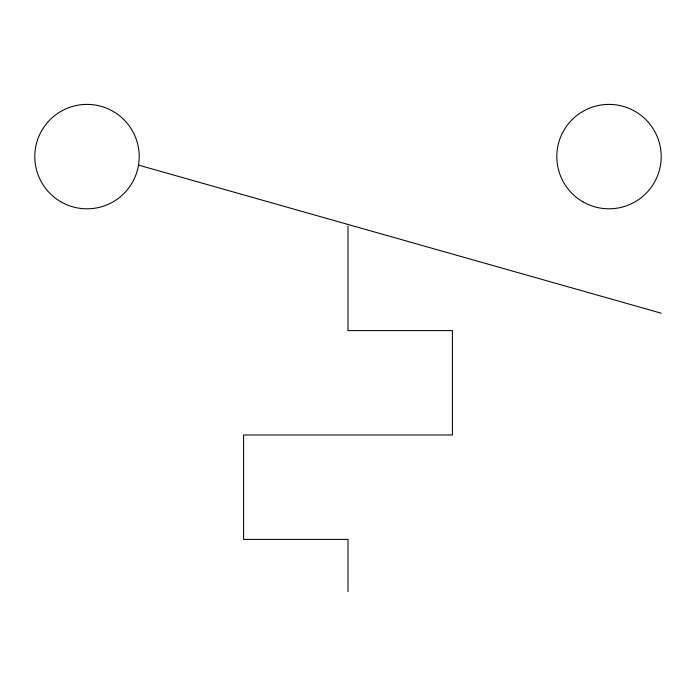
<?xml version="1.0" encoding="UTF-8"?>
<svg xmlns="http://www.w3.org/2000/svg" width="696" height="696" viewBox="0 0 696 696"><rect width="100%" height="100%" fill="white"/><g stroke="black" fill="none" stroke-linecap="round" stroke-linejoin="round"><path stroke-width="1.04" d="M139.2 165.3L661.2 313.2M348 226.2L348 330.6L452.4 330.6L452.4 435L243.6 435L243.6 539.4L348 539.4L348 591.6M60.9 201.814A52.2 52.2 0 0 0 139.209 156.6A52.2 52.2 0 0 0 60.9 111.395A52.2 52.2 0 0 0 60.9 201.814M582.9 201.805A52.2 52.2 0 0 0 661.2 156.6A52.2 52.2 0 0 0 582.9 111.395A52.2 52.2 0 0 0 582.9 201.805"/></g></svg>
